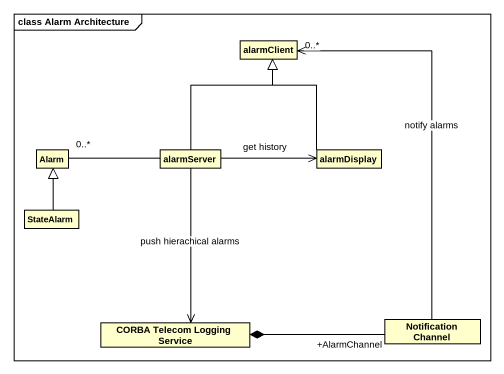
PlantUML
@startuml
mainframe class Alarm Architecture
hide circle
hide empty members
class alarmClient #FFFFCC
class Alarm #FFFFCC
class alarmServer #FFFFCC
class alarmDisplay #FFFFCC
class StateAlarm #FFFFCC
class "CORBA Telecom Logging Service" as CORBA_Telecom_Logging #FFFFCC
class "Notification Channel" as Notification_Channel #FFFFCC
alarmServer -up-|> alarmClient
alarmServer -left- "0..*" Alarm
alarmServer -right-> alarmDisplay : get history
alarmServer --> CORBA_Telecom_Logging : push hierachical alarms
alarmDisplay -up-|> alarmClient
StateAlarm -up-|> Alarm
CORBA_Telecom_Logging *-right- "+AlarmChannel" Notification_Channel
Notification_Channel -up-> "0..*" alarmClient : notify alarms
@enduml
